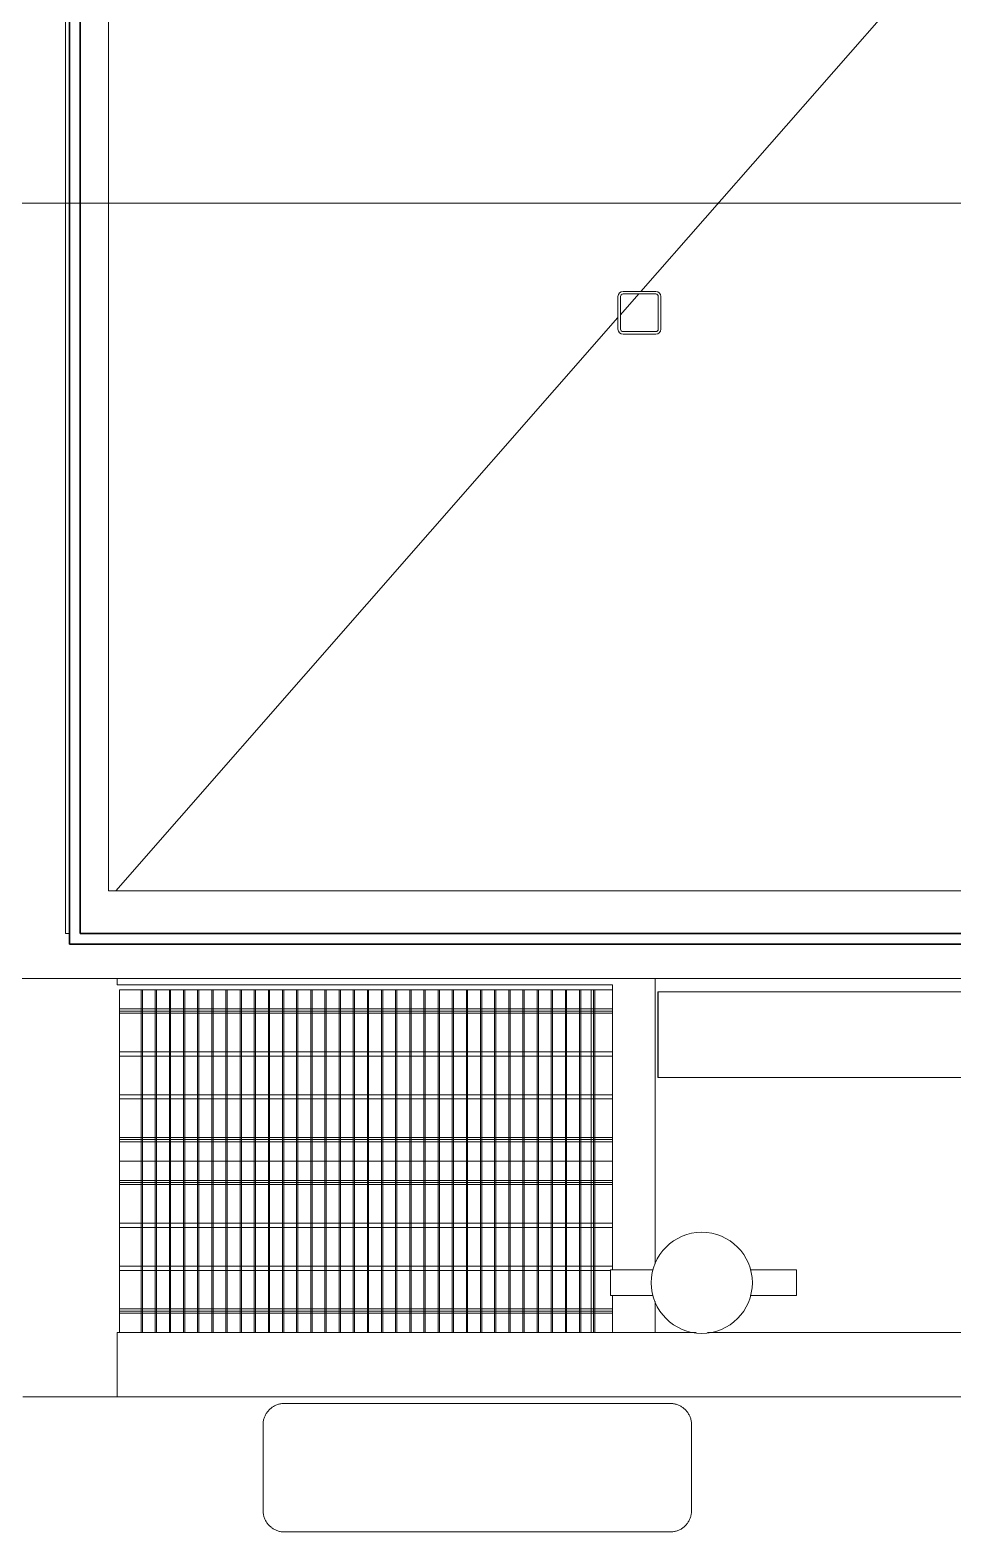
# Model space of a CAD drawing. Header units: metres. Extents: x -3 to 175, y -5 to 18.
# Drawn here: x 64.324 to 66.478, y -0.343 to 3.163 of the extents above; entities that cross this region are included whole.
import ezdxf

# ---------------------------------------------------------------- set-up
doc = ezdxf.new("R2010")
doc.units = ezdxf.units.M
for name, color, linetype, lineweight in [('A-FLOR', 7, 'Continuous', 9), ('A-GENM', 7, 'Continuous', 9), ('A-WALL', 7, 'Continuous', 9), ('G-ANNO-SYMB', 7, 'Continuous', 9), ('I-WALL', 7, 'Continuous', 9), ('S-COLS', 7, 'Continuous', 9)]:
    doc.layers.add(name, color=color, linetype=linetype, lineweight=lineweight)

# ---------------------------------------------------------------- blocks, each defined once
blk = doc.blocks.new('M_RVR_Neumatico - M_RVR_Neumatico-2622534-N-Cubierta 01')
at = {"layer": 'A-GENM'}
for p, q in [((-0.5, 0.1), (-0.5, -0.1)), ((0.5, -0.1), (0.5, 0.1))]:
    blk.add_line(p, q, dxfattribs=at)
at = {"layer": 'A-GENM', "flags": 128}
for points in [[(-0.5, 0.1), (-0.5, 0.102), (-0.4998, 0.104), (-0.4996, 0.106), (-0.4994, 0.108), (-0.499, 0.1099), (-0.4986, 0.1119), (-0.4981, 0.1138), (-0.4975, 0.1157), (-0.4968, 0.1176), (-0.4961, 0.1195), (-0.4952, 0.1213), (-0.4943, 0.1231), (-0.4934, 0.1248), (-0.4924, 0.1266), (-0.4913, 0.1282), (-0.4901, 0.1299), (-0.4889, 0.1314), (-0.4876, 0.133), (-0.4862, 0.1344), (-0.4848, 0.1359), (-0.4834, 0.1372), (-0.4819, 0.1385), (-0.4803, 0.1398), (-0.4787, 0.141), (-0.477, 0.1421), (-0.4753, 0.1431), (-0.4736, 0.1441), (-0.4718, 0.145), (-0.47, 0.1458), (-0.4681, 0.1466), (-0.4662, 0.1473), (-0.4643, 0.1479), (-0.4624, 0.1484), (-0.4605, 0.1489), (-0.4585, 0.1493), (-0.4565, 0.1496), (-0.4545, 0.1498), (-0.4525, 0.1499), (-0.4505, 0.15), (-0.45, 0.15)], [(-0.45, 0.15), (-0.4496, 0.15), (-0.4486, 0.15), (-0.4468, 0.15), (-0.4443, 0.15), (-0.441, 0.15)], [(0.45, 0.15), (0.4496, 0.15), (0.4486, 0.15), (0.4468, 0.15), (0.4443, 0.15), (0.441, 0.15), (0.4371, 0.15), (0.4325, 0.15), (0.4272, 0.15), (0.4212, 0.15), (0.4145, 0.15), (0.4071, 0.15), (0.3991, 0.15), (0.3905, 0.15), (0.3813, 0.15), (0.3714, 0.15), (0.3609, 0.15), (0.3499, 0.15), (0.3383, 0.15), (0.3262, 0.15), (0.3135, 0.15), (0.3004, 0.15), (0.2867, 0.15), (0.2726, 0.15), (0.2581, 0.15), (0.2431, 0.15), (0.2278, 0.15), (0.2121, 0.15), (0.1961, 0.15), (0.1797, 0.15), (0.1631, 0.15), (0.1462, 0.15), (0.129, 0.15), (0.1117, 0.15), (0.0942, 0.15), (0.0765, 0.15), (0.0587, 0.15), (0.0408, 0.15), (0.0228, 0.15), (0.0049, 0.15), (-0.0131, 0.15), (-0.0311, 0.15), (-0.049, 0.15), (-0.0669, 0.15), (-0.0846, 0.15), (-0.1022, 0.15), (-0.1197, 0.15), (-0.1369, 0.15), (-0.154, 0.15), (-0.1708, 0.15), (-0.1873, 0.15), (-0.2035, 0.15), (-0.2194, 0.15), (-0.2349, 0.15), (-0.2501, 0.15), (-0.2648, 0.15), (-0.2792, 0.15), (-0.2931, 0.15), (-0.3065, 0.15), (-0.3194, 0.15), (-0.3318, 0.15), (-0.3437, 0.15), (-0.3551, 0.15), (-0.3658, 0.15), (-0.376, 0.15), (-0.3856, 0.15), (-0.3946, 0.15), (-0.4029, 0.15), (-0.4106, 0.15), (-0.4176, 0.15), (-0.424, 0.15), (-0.4297, 0.15), (-0.4347, 0.15), (-0.439, 0.15), (-0.4426, 0.15), (-0.4455, 0.15), (-0.4477, 0.15), (-0.4491, 0.15), (-0.4499, 0.15), (-0.45, 0.15)], [(0.4406, 0.15), (0.4426, 0.15), (0.4455, 0.15), (0.4477, 0.15), (0.4491, 0.15), (0.4499, 0.15), (0.45, 0.15)], [(0.45, 0.15), (0.452, 0.15), (0.454, 0.1498), (0.456, 0.1496), (0.458, 0.1494), (0.4599, 0.149), (0.4619, 0.1486), (0.4638, 0.1481), (0.4657, 0.1475), (0.4676, 0.1468), (0.4695, 0.1461), (0.4713, 0.1452), (0.4731, 0.1443), (0.4748, 0.1434), (0.4766, 0.1424), (0.4782, 0.1413), (0.4799, 0.1401), (0.4814, 0.1389), (0.483, 0.1376), (0.4844, 0.1362), (0.4859, 0.1348), (0.4872, 0.1334), (0.4885, 0.1319), (0.4898, 0.1303), (0.491, 0.1287), (0.4921, 0.127), (0.4931, 0.1253), (0.4941, 0.1236), (0.495, 0.1218), (0.4958, 0.12), (0.4966, 0.1181), (0.4973, 0.1162), (0.4979, 0.1143), (0.4984, 0.1124), (0.4989, 0.1105), (0.4993, 0.1085), (0.4996, 0.1065), (0.4998, 0.1045), (0.4999, 0.1025), (0.5, 0.1005), (0.5, 0.1)], [(-0.45, -0.15), (-0.452, -0.15), (-0.454, -0.1498), (-0.456, -0.1496), (-0.458, -0.1494), (-0.4599, -0.149), (-0.4619, -0.1486), (-0.4638, -0.1481), (-0.4657, -0.1475), (-0.4676, -0.1468), (-0.4695, -0.1461), (-0.4713, -0.1452), (-0.4731, -0.1443), (-0.4748, -0.1434), (-0.4766, -0.1424), (-0.4782, -0.1413), (-0.4799, -0.1401), (-0.4814, -0.1389), (-0.483, -0.1376), (-0.4844, -0.1362), (-0.4859, -0.1348), (-0.4872, -0.1334), (-0.4885, -0.1319), (-0.4898, -0.1303), (-0.491, -0.1287), (-0.4921, -0.127), (-0.4931, -0.1253), (-0.4941, -0.1236), (-0.495, -0.1218), (-0.4958, -0.12), (-0.4966, -0.1181), (-0.4973, -0.1162), (-0.4979, -0.1143), (-0.4984, -0.1124), (-0.4989, -0.1105), (-0.4993, -0.1085), (-0.4996, -0.1065), (-0.4998, -0.1045), (-0.4999, -0.1025), (-0.5, -0.1005), (-0.5, -0.1)], [(0.5, -0.1), (0.5, -0.102), (0.4998, -0.104), (0.4996, -0.106), (0.4994, -0.108), (0.499, -0.1099), (0.4986, -0.1119), (0.4981, -0.1138), (0.4975, -0.1157), (0.4968, -0.1176), (0.4961, -0.1195), (0.4952, -0.1213), (0.4943, -0.1231), (0.4934, -0.1248), (0.4924, -0.1266), (0.4913, -0.1282), (0.4901, -0.1299), (0.4889, -0.1314), (0.4876, -0.133), (0.4862, -0.1344), (0.4848, -0.1359), (0.4834, -0.1372), (0.4819, -0.1385), (0.4803, -0.1398), (0.4787, -0.141), (0.477, -0.1421), (0.4753, -0.1431), (0.4736, -0.1441), (0.4718, -0.145), (0.47, -0.1458), (0.4681, -0.1466), (0.4662, -0.1473), (0.4643, -0.1479), (0.4624, -0.1484), (0.4605, -0.1489), (0.4585, -0.1493), (0.4565, -0.1496), (0.4545, -0.1498), (0.4525, -0.1499), (0.4505, -0.15), (0.45, -0.15)], [(-0.441, -0.15), (-0.4426, -0.15), (-0.4455, -0.15), (-0.4477, -0.15), (-0.4491, -0.15), (-0.4499, -0.15), (-0.45, -0.15)], [(-0.45, -0.15), (-0.4496, -0.15), (-0.4486, -0.15), (-0.4468, -0.15), (-0.4443, -0.15), (-0.441, -0.15), (-0.4371, -0.15), (-0.4325, -0.15), (-0.4272, -0.15), (-0.4212, -0.15), (-0.4145, -0.15), (-0.4071, -0.15), (-0.3991, -0.15), (-0.3905, -0.15), (-0.3813, -0.15), (-0.3714, -0.15), (-0.3609, -0.15), (-0.3499, -0.15), (-0.3383, -0.15), (-0.3262, -0.15), (-0.3135, -0.15), (-0.3004, -0.15), (-0.2867, -0.15), (-0.2726, -0.15), (-0.2581, -0.15), (-0.2431, -0.15), (-0.2278, -0.15), (-0.2121, -0.15), (-0.1961, -0.15), (-0.1797, -0.15), (-0.1631, -0.15), (-0.1462, -0.15), (-0.129, -0.15), (-0.1117, -0.15), (-0.0942, -0.15), (-0.0765, -0.15), (-0.0587, -0.15), (-0.0408, -0.15), (-0.0228, -0.15), (-0.0049, -0.15), (0.0131, -0.15), (0.0311, -0.15), (0.049, -0.15), (0.0669, -0.15), (0.0846, -0.15), (0.1022, -0.15), (0.1197, -0.15), (0.1369, -0.15), (0.154, -0.15), (0.1708, -0.15), (0.1873, -0.15), (0.2035, -0.15), (0.2194, -0.15), (0.2349, -0.15), (0.2501, -0.15), (0.2648, -0.15), (0.2792, -0.15), (0.2931, -0.15), (0.3065, -0.15), (0.3194, -0.15), (0.3318, -0.15), (0.3437, -0.15), (0.3551, -0.15), (0.3658, -0.15), (0.376, -0.15), (0.3856, -0.15), (0.3946, -0.15), (0.4029, -0.15), (0.4106, -0.15), (0.4176, -0.15), (0.424, -0.15), (0.4297, -0.15), (0.4347, -0.15), (0.439, -0.15), (0.4426, -0.15), (0.4455, -0.15), (0.4477, -0.15), (0.4491, -0.15), (0.4499, -0.15), (0.45, -0.15)], [(0.45, -0.15), (0.4496, -0.15), (0.4486, -0.15), (0.4468, -0.15), (0.4443, -0.15), (0.441, -0.15)]]:
    blk.add_lwpolyline(points, dxfattribs=at)
blk = doc.blocks.new('Bolardo - Bolardo-2116282-N-Cubierta 01')
at = {"layer": 'A-GENM'}
for p, q in [((-0.1171, 0.0268), (-0.2169, 0.0268)), ((-0.2169, -0.0332), (-0.2169, 0.0268)), ((0.2173, 0.0268), (0.1094, 0.0268)), ((0.2173, 0.0268), (0.2173, -0.0332)), ((-0.2169, -0.0332), (-0.1171, -0.0332)), ((0.1094, -0.0332), (0.2173, -0.0332))]:
    blk.add_line(p, q, dxfattribs=at)
for start, end in [(90, 270), (0, 90), (270, 0)]:
    blk.add_arc((-0.0038, -0.0032), 0.118, start, end, dxfattribs=at)
blk = doc.blocks.new('M_Boca extracción - M_Boca extracción-2633244-N-Cubierta 01')
at = {"layer": 'A-GENM'}
for p, q in [((-0.6036, 0.1), (-0.6036, -0.1)), ((0.6036, 0.1), (-0.6036, 0.1)), ((-0.6034, -0.1), (-0.6034, 0.1)), ((0.6034, 0.1), (0.6034, -0.1)), ((0.6036, -0.1), (0.6036, 0.1)), ((-0.6036, -0.1), (0.6036, -0.1))]:
    blk.add_line(p, q, dxfattribs=at)
blk = doc.blocks.new('M_RVR_Grating - 0_40 x 1_15-V154-N-Cubierta 01')
at = {"layer": 'A-GENM'}
for p, q in [((-0.525, 0.2), (-0.575, 0.2)), ((-0.575, 0.2), (-0.575, -0.2)), ((0.575, 0.2), (-0.575, 0.2)), ((-0.575, 0.2), (-0.575, 0.15)), ((-0.522, 0.2), (-0.525, 0.2)), ((-0.525, 0.2), (-0.525, -0.2)), ((-0.525, -0.2), (-0.525, 0.2)), ((-0.522, -0.2), (-0.522, 0.2)), ((-0.489, 0.2), (-0.492, 0.2)), ((-0.492, 0.2), (-0.492, -0.2)), ((-0.489, -0.2), (-0.489, 0.2)), ((-0.456, 0.2), (-0.459, 0.2)), ((-0.459, 0.2), (-0.459, -0.2)), ((-0.456, -0.2), (-0.456, 0.2)), ((-0.423, 0.2), (-0.426, 0.2)), ((-0.426, 0.2), (-0.426, -0.2)), ((-0.423, -0.2), (-0.423, 0.2)), ((-0.39, 0.2), (-0.393, 0.2)), ((-0.393, 0.2), (-0.393, -0.2)), ((-0.39, -0.2), (-0.39, 0.2)), ((-0.357, 0.2), (-0.36, 0.2)), ((-0.36, 0.2), (-0.36, -0.2)), ((-0.357, -0.2), (-0.357, 0.2)), ((-0.324, 0.2), (-0.327, 0.2)), ((-0.327, 0.2), (-0.327, -0.2)), ((-0.324, -0.2), (-0.324, 0.2)), ((-0.291, 0.2), (-0.294, 0.2)), ((-0.294, 0.2), (-0.294, -0.2)), ((-0.291, -0.2), (-0.291, 0.2)), ((-0.258, 0.2), (-0.261, 0.2)), ((-0.261, 0.2), (-0.261, -0.2)), ((-0.258, -0.2), (-0.258, 0.2)), ((-0.225, 0.2), (-0.228, 0.2)), ((-0.228, 0.2), (-0.228, -0.2)), ((-0.225, -0.2), (-0.225, 0.2)), ((-0.192, 0.2), (-0.195, 0.2)), ((-0.195, 0.2), (-0.195, -0.2)), ((-0.192, -0.2), (-0.192, 0.2)), ((-0.159, 0.2), (-0.162, 0.2)), ((-0.162, 0.2), (-0.162, -0.2)), ((-0.159, -0.2), (-0.159, 0.2)), ((-0.126, 0.2), (-0.129, 0.2)), ((-0.129, 0.2), (-0.129, -0.2)), ((-0.126, -0.2), (-0.126, 0.2)), ((-0.093, 0.2), (-0.096, 0.2)), ((-0.096, 0.2), (-0.096, -0.2)), ((-0.093, -0.2), (-0.093, 0.2)), ((-0.06, 0.2), (-0.063, 0.2)), ((-0.063, 0.2), (-0.063, -0.2)), ((-0.06, -0.2), (-0.06, 0.2)), ((-0.027, 0.2), (-0.03, 0.2)), ((-0.03, 0.2), (-0.03, -0.2)), ((-0.027, -0.2), (-0.027, 0.2)), ((0.006, 0.2), (0.003, 0.2)), ((0.003, 0.2), (0.003, -0.2)), ((0.006, -0.2), (0.006, 0.2)), ((0.039, 0.2), (0.036, 0.2)), ((0.036, 0.2), (0.036, -0.2)), ((0.039, -0.2), (0.039, 0.2)), ((0.072, 0.2), (0.069, 0.2)), ((0.069, 0.2), (0.069, -0.2)), ((0.072, -0.2), (0.072, 0.2)), ((0.105, 0.2), (0.102, 0.2)), ((0.102, 0.2), (0.102, -0.2)), ((0.105, -0.2), (0.105, 0.2)), ((0.138, 0.2), (0.135, 0.2)), ((0.135, 0.2), (0.135, -0.2)), ((0.138, -0.2), (0.138, 0.2)), ((0.171, 0.2), (0.168, 0.2)), ((0.168, 0.2), (0.168, -0.2)), ((0.171, -0.2), (0.171, 0.2)), ((0.204, 0.2), (0.201, 0.2)), ((0.201, 0.2), (0.201, -0.2)), ((0.204, -0.2), (0.204, 0.2)), ((0.237, 0.2), (0.234, 0.2)), ((0.234, 0.2), (0.234, -0.2)), ((0.237, -0.2), (0.237, 0.2)), ((0.27, 0.2), (0.267, 0.2)), ((0.267, 0.2), (0.267, -0.2)), ((0.27, -0.2), (0.27, 0.2)), ((0.303, 0.2), (0.3, 0.2)), ((0.3, 0.2), (0.3, -0.2)), ((0.303, -0.2), (0.303, 0.2)), ((0.336, 0.2), (0.333, 0.2)), ((0.333, 0.2), (0.333, -0.2)), ((0.336, -0.2), (0.336, 0.2)), ((0.369, 0.2), (0.366, 0.2)), ((0.366, 0.2), (0.366, -0.2)), ((0.369, -0.2), (0.369, 0.2)), ((0.402, 0.2), (0.399, 0.2)), ((0.399, 0.2), (0.399, -0.2)), ((0.402, -0.2), (0.402, 0.2)), ((0.435, 0.2), (0.432, 0.2)), ((0.432, 0.2), (0.432, -0.2)), ((0.435, -0.2), (0.435, 0.2)), ((0.468, 0.2), (0.465, 0.2)), ((0.465, 0.2), (0.465, -0.2)), ((0.468, -0.2), (0.468, 0.2)), ((0.501, 0.2), (0.498, 0.2)), ((0.498, 0.2), (0.498, -0.2)), ((0.501, -0.2), (0.501, 0.2)), ((0.575, 0.2), (0.525, 0.2)), ((0.525, 0.2), (0.525, -0.2)), ((0.534, 0.2), (0.531, 0.2)), ((0.531, 0.2), (0.531, -0.2)), ((0.534, -0.2), (0.534, 0.2)), ((0.575, -0.0541), (0.575, 0.2)), ((0.575, 0.15), (0.575, 0.2)), ((0.575, 0.155), (-0.575, 0.155)), ((-0.575, 0.15), (0.575, 0.15)), ((-0.575, 0.145), (0.575, 0.145)), ((0.575, 0.055), (-0.575, 0.055)), ((-0.575, 0.045), (0.575, 0.045)), ((0.575, -0.045), (-0.575, -0.045)), ((-0.575, -0.055), (0.5703, -0.055)), ((0.575, -0.2), (0.575, -0.1141)), ((0.575, -0.145), (-0.575, -0.145)), ((0.575, -0.15), (-0.575, -0.15)), ((-0.575, -0.15), (-0.575, -0.2)), ((-0.575, -0.155), (0.575, -0.155)), ((0.575, -0.2), (0.575, -0.15)), ((-0.575, -0.2), (-0.525, -0.2)), ((-0.575, -0.2), (0.575, -0.2)), ((-0.525, -0.2), (-0.522, -0.2)), ((-0.492, -0.2), (-0.489, -0.2)), ((-0.459, -0.2), (-0.456, -0.2)), ((-0.426, -0.2), (-0.423, -0.2)), ((-0.393, -0.2), (-0.39, -0.2)), ((-0.36, -0.2), (-0.357, -0.2)), ((-0.327, -0.2), (-0.324, -0.2)), ((-0.294, -0.2), (-0.291, -0.2)), ((-0.261, -0.2), (-0.258, -0.2)), ((-0.228, -0.2), (-0.225, -0.2)), ((-0.195, -0.2), (-0.192, -0.2)), ((-0.162, -0.2), (-0.159, -0.2)), ((-0.129, -0.2), (-0.126, -0.2)), ((-0.096, -0.2), (-0.093, -0.2)), ((-0.063, -0.2), (-0.06, -0.2)), ((-0.03, -0.2), (-0.027, -0.2)), ((0.003, -0.2), (0.006, -0.2)), ((0.036, -0.2), (0.039, -0.2)), ((0.069, -0.2), (0.072, -0.2)), ((0.102, -0.2), (0.105, -0.2)), ((0.135, -0.2), (0.138, -0.2)), ((0.168, -0.2), (0.171, -0.2)), ((0.201, -0.2), (0.204, -0.2)), ((0.234, -0.2), (0.237, -0.2)), ((0.267, -0.2), (0.27, -0.2)), ((0.3, -0.2), (0.303, -0.2)), ((0.333, -0.2), (0.336, -0.2)), ((0.366, -0.2), (0.369, -0.2)), ((0.399, -0.2), (0.402, -0.2)), ((0.432, -0.2), (0.435, -0.2)), ((0.465, -0.2), (0.468, -0.2)), ((0.498, -0.2), (0.501, -0.2)), ((0.525, -0.2), (0.575, -0.2)), ((0.531, -0.2), (0.534, -0.2))]:
    blk.add_line(p, q, dxfattribs=at)
blk = doc.blocks.new('M_RVR_Grating - 0_40 x 1_15-V155-N-Cubierta 01')
at = {"layer": 'A-GENM'}
for p, q in [((-0.575, 0.2), (-0.575, -0.2)), ((-0.525, 0.2), (-0.575, 0.2)), ((0.575, 0.2), (-0.575, 0.2)), ((-0.575, 0.2), (-0.575, 0.15)), ((-0.525, 0.2), (-0.525, -0.2)), ((-0.522, 0.2), (-0.525, 0.2)), ((-0.525, -0.2), (-0.525, 0.2)), ((-0.522, -0.2), (-0.522, 0.2)), ((-0.492, 0.2), (-0.492, -0.2)), ((-0.489, 0.2), (-0.492, 0.2)), ((-0.489, -0.2), (-0.489, 0.2)), ((-0.459, 0.2), (-0.459, -0.2)), ((-0.456, 0.2), (-0.459, 0.2)), ((-0.456, -0.2), (-0.456, 0.2)), ((-0.426, 0.2), (-0.426, -0.2)), ((-0.423, 0.2), (-0.426, 0.2)), ((-0.423, -0.2), (-0.423, 0.2)), ((-0.393, 0.2), (-0.393, -0.2)), ((-0.39, 0.2), (-0.393, 0.2)), ((-0.39, -0.2), (-0.39, 0.2)), ((-0.36, 0.2), (-0.36, -0.2)), ((-0.357, 0.2), (-0.36, 0.2)), ((-0.357, -0.2), (-0.357, 0.2)), ((-0.327, 0.2), (-0.327, -0.2)), ((-0.324, 0.2), (-0.327, 0.2)), ((-0.324, -0.2), (-0.324, 0.2)), ((-0.294, 0.2), (-0.294, -0.2)), ((-0.291, 0.2), (-0.294, 0.2)), ((-0.291, -0.2), (-0.291, 0.2)), ((-0.261, 0.2), (-0.261, -0.2)), ((-0.258, 0.2), (-0.261, 0.2)), ((-0.258, -0.2), (-0.258, 0.2)), ((-0.228, 0.2), (-0.228, -0.2)), ((-0.225, 0.2), (-0.228, 0.2)), ((-0.225, -0.2), (-0.225, 0.2)), ((-0.195, 0.2), (-0.195, -0.2)), ((-0.192, 0.2), (-0.195, 0.2)), ((-0.192, -0.2), (-0.192, 0.2)), ((-0.162, 0.2), (-0.162, -0.2)), ((-0.159, 0.2), (-0.162, 0.2)), ((-0.159, -0.2), (-0.159, 0.2)), ((-0.129, 0.2), (-0.129, -0.2)), ((-0.126, 0.2), (-0.129, 0.2)), ((-0.126, -0.2), (-0.126, 0.2)), ((-0.096, 0.2), (-0.096, -0.2)), ((-0.093, 0.2), (-0.096, 0.2)), ((-0.093, -0.2), (-0.093, 0.2)), ((-0.063, 0.2), (-0.063, -0.2)), ((-0.06, 0.2), (-0.063, 0.2)), ((-0.06, -0.2), (-0.06, 0.2)), ((-0.03, 0.2), (-0.03, -0.2)), ((-0.027, 0.2), (-0.03, 0.2)), ((-0.027, -0.2), (-0.027, 0.2)), ((0.003, 0.2), (0.003, -0.2)), ((0.006, 0.2), (0.003, 0.2)), ((0.006, -0.2), (0.006, 0.2)), ((0.036, 0.2), (0.036, -0.2)), ((0.039, 0.2), (0.036, 0.2)), ((0.039, -0.2), (0.039, 0.2)), ((0.069, 0.2), (0.069, -0.2)), ((0.072, 0.2), (0.069, 0.2)), ((0.072, -0.2), (0.072, 0.2)), ((0.102, 0.2), (0.102, -0.2)), ((0.105, 0.2), (0.102, 0.2)), ((0.105, -0.2), (0.105, 0.2)), ((0.135, 0.2), (0.135, -0.2)), ((0.138, 0.2), (0.135, 0.2)), ((0.138, -0.2), (0.138, 0.2)), ((0.168, 0.2), (0.168, -0.2)), ((0.171, 0.2), (0.168, 0.2)), ((0.171, -0.2), (0.171, 0.2)), ((0.201, 0.2), (0.201, -0.2)), ((0.204, 0.2), (0.201, 0.2)), ((0.204, -0.2), (0.204, 0.2)), ((0.234, 0.2), (0.234, -0.2)), ((0.237, 0.2), (0.234, 0.2)), ((0.237, -0.2), (0.237, 0.2)), ((0.267, 0.2), (0.267, -0.2)), ((0.27, 0.2), (0.267, 0.2)), ((0.27, -0.2), (0.27, 0.2)), ((0.3, 0.2), (0.3, -0.2)), ((0.303, 0.2), (0.3, 0.2)), ((0.303, -0.2), (0.303, 0.2)), ((0.333, 0.2), (0.333, -0.2)), ((0.336, 0.2), (0.333, 0.2)), ((0.336, -0.2), (0.336, 0.2)), ((0.366, 0.2), (0.366, -0.2)), ((0.369, 0.2), (0.366, 0.2)), ((0.369, -0.2), (0.369, 0.2)), ((0.399, 0.2), (0.399, -0.2)), ((0.402, 0.2), (0.399, 0.2)), ((0.402, -0.2), (0.402, 0.2)), ((0.432, 0.2), (0.432, -0.2)), ((0.435, 0.2), (0.432, 0.2)), ((0.435, -0.2), (0.435, 0.2)), ((0.465, 0.2), (0.465, -0.2)), ((0.468, 0.2), (0.465, 0.2)), ((0.468, -0.2), (0.468, 0.2)), ((0.498, 0.2), (0.498, -0.2)), ((0.501, 0.2), (0.498, 0.2)), ((0.501, -0.2), (0.501, 0.2)), ((0.525, 0.2), (0.525, -0.2)), ((0.575, 0.2), (0.525, 0.2)), ((0.531, 0.2), (0.531, -0.2)), ((0.534, 0.2), (0.531, 0.2)), ((0.534, -0.2), (0.534, 0.2)), ((0.575, -0.2), (0.575, 0.2)), ((0.575, 0.15), (0.575, 0.2)), ((0.575, 0.155), (-0.575, 0.155)), ((-0.575, 0.15), (0.575, 0.15)), ((-0.575, 0.145), (0.575, 0.145)), ((0.575, 0.055), (-0.575, 0.055)), ((-0.575, 0.045), (0.575, 0.045)), ((0.575, -0.045), (-0.575, -0.045)), ((-0.575, -0.055), (0.575, -0.055)), ((0.575, -0.145), (-0.575, -0.145)), ((0.575, -0.15), (-0.575, -0.15)), ((-0.575, -0.15), (-0.575, -0.2)), ((-0.575, -0.155), (0.575, -0.155)), ((0.575, -0.2), (0.575, -0.15)), ((-0.575, -0.2), (-0.525, -0.2)), ((-0.575, -0.2), (0.575, -0.2)), ((-0.525, -0.2), (-0.522, -0.2)), ((-0.492, -0.2), (-0.489, -0.2)), ((-0.459, -0.2), (-0.456, -0.2)), ((-0.426, -0.2), (-0.423, -0.2)), ((-0.393, -0.2), (-0.39, -0.2)), ((-0.36, -0.2), (-0.357, -0.2)), ((-0.327, -0.2), (-0.324, -0.2)), ((-0.294, -0.2), (-0.291, -0.2)), ((-0.261, -0.2), (-0.258, -0.2)), ((-0.228, -0.2), (-0.225, -0.2)), ((-0.195, -0.2), (-0.192, -0.2)), ((-0.162, -0.2), (-0.159, -0.2)), ((-0.129, -0.2), (-0.126, -0.2)), ((-0.096, -0.2), (-0.093, -0.2)), ((-0.063, -0.2), (-0.06, -0.2)), ((-0.03, -0.2), (-0.027, -0.2)), ((0.003, -0.2), (0.006, -0.2)), ((0.036, -0.2), (0.039, -0.2)), ((0.069, -0.2), (0.072, -0.2)), ((0.102, -0.2), (0.105, -0.2)), ((0.135, -0.2), (0.138, -0.2)), ((0.168, -0.2), (0.171, -0.2)), ((0.201, -0.2), (0.204, -0.2)), ((0.234, -0.2), (0.237, -0.2)), ((0.267, -0.2), (0.27, -0.2)), ((0.3, -0.2), (0.303, -0.2)), ((0.333, -0.2), (0.336, -0.2)), ((0.366, -0.2), (0.369, -0.2)), ((0.399, -0.2), (0.402, -0.2)), ((0.432, -0.2), (0.435, -0.2)), ((0.465, -0.2), (0.468, -0.2)), ((0.498, -0.2), (0.501, -0.2)), ((0.525, -0.2), (0.575, -0.2)), ((0.531, -0.2), (0.534, -0.2))]:
    blk.add_line(p, q, dxfattribs=at)
blk = doc.blocks.new('M_Estanque Alimentación - M_Estanque Alimentación-2947143-N-Cubierta 01')
at = {"layer": 'A-GENM'}
for p, q in [((1.3302, -1.1788), (0.0917, -0.0935)), ((1.3847, -1.2265), (1.3362, -1.184)), ((2.7292, -2.4046), (1.3916, -1.2325))]:
    blk.add_line(p, q, dxfattribs=at)
blk = doc.blocks.new('FCA_N_Columna de acero - 100x100mm-V180-N-Cubierta 01')
at = {"layer": 'S-COLS'}
for p, q in [((-0.05, -0.038), (-0.05, 0.038)), ((-0.044, 0.038), (-0.044, -0.038)), ((-0.038, 0.05), (0.038, 0.05)), ((0.038, 0.044), (-0.038, 0.044)), ((0.044, -0.038), (0.044, 0.038)), ((0.05, 0.038), (0.05, -0.038)), ((-0.038, -0.044), (0.038, -0.044)), ((0.038, -0.05), (-0.038, -0.05))]:
    blk.add_line(p, q, dxfattribs=at)
for centre, radius, start, end in [((-0.038, 0.038), 0.012, 90, 180), ((-0.038, 0.038), 0.006, 90, 180), ((0.038, 0.038), 0.012, 360, 90), ((0.038, 0.038), 0.006, 360, 90), ((-0.038, -0.038), 0.012, 180, 270), ((-0.038, -0.038), 0.006, 180, 270), ((0.038, -0.038), 0.012, 270, 360), ((0.038, -0.038), 0.006, 270, 360)]:
    blk.add_arc(centre, radius, start, end, dxfattribs=at)

msp = doc.modelspace()

# ---------------------------------------------------------------- linework, layer by layer
at = {"layer": 'A-FLOR'}
msp.add_line((64.3069, -0.027), (70.4002, -0.027), dxfattribs=at)
at = {"layer": 'A-WALL'}
for p, q in [((64.4069, 1.0539), (64.4069, 12.2254)), ((64.4163, 1.0539), (64.4069, 1.0539)), ((64.3018, 0.9488), (68.5749, 0.9488)), ((64.5269, 0.9488), (64.5269, 0.934)), ((65.7831, 0.9488), (65.7831, 0.2829)), ((65.6831, 0.934), (64.5269, 0.934)), ((65.6831, 0.2689), (65.6831, 0.934)), ((65.6831, 0.123), (65.6831, 0.2089)), ((65.7831, 0.1949), (65.7831, 0.123))]:
    msp.add_line(p, q, dxfattribs=at)
at = {"layer": 'G-ANNO-SYMB', "lineweight": 18}
msp.add_line((60.5889, 2.7588), (70.965, 2.7588), dxfattribs=at)
at = {"layer": 'I-WALL', "lineweight": 35}
for p, q in [((64.4163, 12.2254), (64.4163, 1.0289)), ((64.4413, 1.0539), (64.4413, 12.2004)), ((69.3508, 1.0539), (64.4413, 1.0539)), ((64.4163, 1.0289), (69.3758, 1.0289))]:
    msp.add_line(p, q, dxfattribs=at)
at = {"layer": 'I-WALL'}
for p, q in [((64.5069, 12.1254), (64.5069, 1.1539)), ((64.5069, 1.1539), (69.2539, 1.1539)), ((64.5269, 0.123), (65.8783, 0.123)), ((64.5269, 0.123), (64.5269, -0.027)), ((65.9047, 0.123), (69.3748, 0.123))]:
    msp.add_line(p, q, dxfattribs=at)

# ---------------------------------------------------------------- block references
at = {"layer": 'A-GENM', "rotation": 269.9999999999997}
msp.add_blockref('M_Estanque Alimentación - M_Estanque Alimentación-2947143-N-Cubierta 01', (66.9284, 3.8831), dxfattribs=at)
at = {"layer": 'A-GENM'}
for name, p in [('M_RVR_Grating - 0_40 x 1_15-V155-N-Cubierta 01', (65.1081, 0.723)), ('M_Boca extracción - M_Boca extracción-2633244-N-Cubierta 01', (66.3929, 0.8183)), ('M_RVR_Grating - 0_40 x 1_15-V154-N-Cubierta 01', (65.1081, 0.323)), ('Bolardo - Bolardo-2116282-N-Cubierta 01', (65.8953, 0.2421)), ('M_RVR_Neumatico - M_RVR_Neumatico-2622534-N-Cubierta 01', (65.3677, -0.1926))]:
    msp.add_blockref(name, p, dxfattribs=at)
at = {"layer": 'S-COLS'}
msp.add_blockref('FCA_N_Columna de acero - 100x100mm-V180-N-Cubierta 01', (65.7459, 2.5029), dxfattribs=at)

doc.saveas('drawing.dxf')
